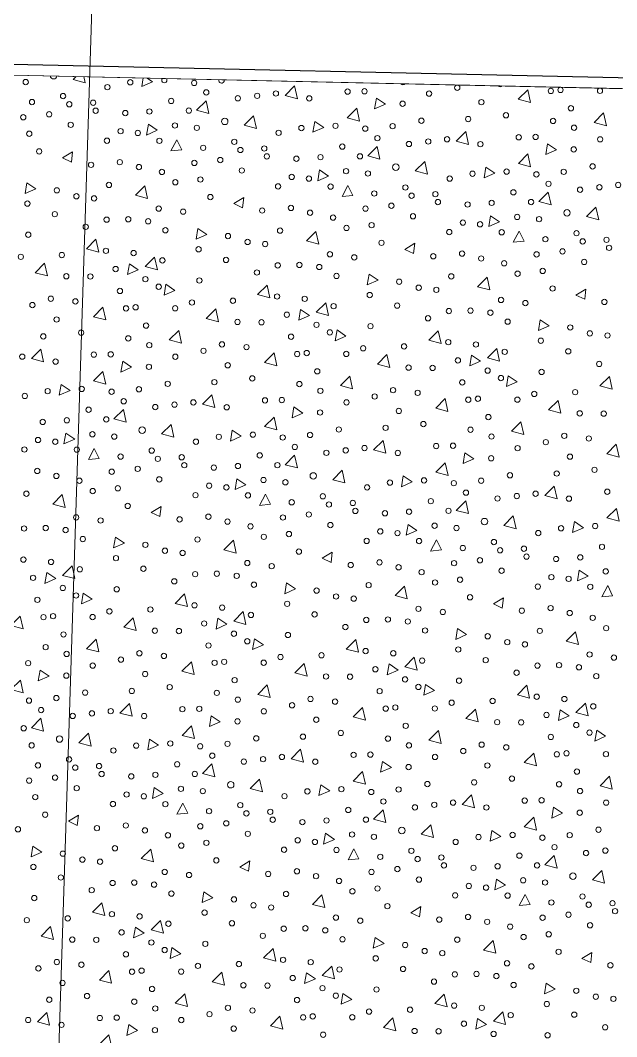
# Model space of a CAD drawing. Extents: x 2536801 to 2538856, y 7112140 to 7131569.
# Drawn here: x 2538158.4 to 2538194.9, y 7124911.7 to 7124974 of the extents above; entities that cross this region are included whole.
import ezdxf

# ---------------------------------------------------------------- set-up
doc = ezdxf.new("R2010")
doc.units = 0
doc.header["$LTSCALE"] = 100
doc.header["$MEASUREMENT"] = 0
for name, color, linetype, lineweight in [('D_BOC_XST', 4, 'Continuous', 13), ('D_EOT_ML', 7, 'Continuous', 13), ('D_FOC_XST', 4, 'Continuous', 30), ('D_RIPRAP_1', 7, 'Continuous', 0)]:
    doc.layers.add(name, color=color, linetype=linetype, lineweight=lineweight)

msp = doc.modelspace()

# ---------------------------------------------------------------- linework, layer by layer
at = {"layer": 'D_BOC_XST', "linetype": 'Continuous', "lineweight": 0}
msp.add_line((2538038.671, 7124973.335), (2538196.596, 7124969.806), dxfattribs=at)
at = {"layer": 'D_EOT_ML'}
msp.add_line((2537900.533, 7116744.017), (2538262.4, 7128101.438), dxfattribs=at)
at = {"layer": 'D_FOC_XST'}
msp.add_line((2538038.692, 7124974.001), (2538195.944, 7124970.488), dxfattribs=at)
at = {"layer": 'D_RIPRAP_1', "color": 7, "linetype": 'Continuous', "lineweight": 0}
for p, q in [((2538038.671, 7124973.335), (2538195.262, 7124969.836)), ((2538160.981, 7124965.583), (2538161.594, 7124965.956)), ((2538161.517, 7124965.328), (2538160.981, 7124965.583)), ((2538161.594, 7124965.956), (2538161.517, 7124965.328)), ((2538171.469, 7124962.781), (2538172.082, 7124963.153)), ((2538172.082, 7124963.153), (2538172.005, 7124962.526)), ((2538172.005, 7124962.526), (2538171.469, 7124962.781)), ((2538181.957, 7124959.978), (2538182.57, 7124960.35)), ((2538182.493, 7124959.723), (2538181.957, 7124959.978)), ((2538182.57, 7124960.35), (2538182.493, 7124959.723)), ((2538192.445, 7124957.175), (2538193.058, 7124957.547)), ((2538193.058, 7124957.547), (2538192.981, 7124956.92)), ((2538192.981, 7124956.92), (2538192.445, 7124957.175)), ((2538166.408, 7124943.843), (2538167.021, 7124944.216)), ((2538166.944, 7124943.588), (2538166.408, 7124943.843)), ((2538167.021, 7124944.216), (2538166.944, 7124943.588)), ((2538176.896, 7124941.04), (2538177.509, 7124941.413)), ((2538177.509, 7124941.413), (2538177.432, 7124940.785)), ((2538177.432, 7124940.785), (2538176.896, 7124941.04)), ((2538187.384, 7124938.238), (2538187.997, 7124938.61)), ((2538187.92, 7124937.983), (2538187.384, 7124938.238)), ((2538187.997, 7124938.61), (2538187.92, 7124937.983)), ((2538161.347, 7124924.906), (2538161.96, 7124925.278)), ((2538161.96, 7124925.278), (2538161.883, 7124924.651)), ((2538161.883, 7124924.651), (2538161.347, 7124924.906)), ((2538171.835, 7124922.103), (2538172.448, 7124922.475)), ((2538172.371, 7124921.848), (2538171.835, 7124922.103)), ((2538172.448, 7124922.475), (2538172.371, 7124921.848)), ((2538182.323, 7124919.3), (2538182.936, 7124919.673)), ((2538182.936, 7124919.673), (2538182.859, 7124919.045)), ((2538182.859, 7124919.045), (2538182.323, 7124919.3)), ((2538192.811, 7124916.497), (2538193.424, 7124916.87)), ((2538193.347, 7124916.242), (2538192.811, 7124916.497)), ((2538193.424, 7124916.87), (2538193.347, 7124916.242))]:
    msp.add_line(p, q, dxfattribs=at)
at = {"layer": 'D_RIPRAP_1', "color": 7, "linetype": 'Continuous', "lineweight": 0, "flags": 128}
for points in [[(2538162.289, 7124970.573), (2538162.371, 7124970.197), (2538161.619, 7124970.398), (2538161.805, 7124970.584)], [(2538166.158, 7124970.486), (2538166.497, 7124970.258), (2538165.837, 7124969.966), (2538165.925, 7124970.492)]]:
    msp.add_lwpolyline(points, dxfattribs=at)
for points in [[(2538175.369, 7124969.218), (2538174.617, 7124969.419), (2538175.197, 7124970.001)], [(2538189.658, 7124968.981), (2538188.906, 7124969.182), (2538189.486, 7124969.764)], [(2538169.942, 7124968.315), (2538169.19, 7124968.515), (2538169.77, 7124969.097)], [(2538180.103, 7124968.588), (2538180.214, 7124969.25), (2538180.763, 7124968.88)], [(2538172.859, 7124967.394), (2538172.107, 7124967.595), (2538172.687, 7124968.177)], [(2538179.177, 7124967.85), (2538178.425, 7124968.051), (2538179.005, 7124968.633)], [(2538194.305, 7124967.561), (2538193.553, 7124967.762), (2538194.133, 7124968.344)], [(2538166.126, 7124966.989), (2538166.237, 7124967.651), (2538166.786, 7124967.28)], [(2538176.325, 7124967.163), (2538176.436, 7124967.825), (2538176.985, 7124967.455)], [(2538185.857, 7124966.415), (2538185.105, 7124966.616), (2538185.685, 7124967.198)], [(2538168.287, 7124966.088), (2538167.621, 7124966.02), (2538167.984, 7124966.705)], [(2538180.43, 7124965.512), (2538179.678, 7124965.713), (2538180.258, 7124966.295)], [(2538190.591, 7124965.786), (2538190.701, 7124966.447), (2538191.25, 7124966.077)], [(2538189.665, 7124965.048), (2538188.913, 7124965.248), (2538189.493, 7124965.83)], [(2538183.347, 7124964.591), (2538182.595, 7124964.792), (2538183.175, 7124965.374)], [(2538186.813, 7124964.361), (2538186.923, 7124965.023), (2538187.472, 7124964.652)], [(2538176.614, 7124964.186), (2538176.725, 7124964.848), (2538177.274, 7124964.477)], [(2538158.679, 7124963.406), (2538158.789, 7124964.068), (2538159.338, 7124963.698)], [(2538166.191, 7124963.094), (2538165.439, 7124963.295), (2538166.019, 7124963.877)], [(2538178.775, 7124963.286), (2538178.109, 7124963.217), (2538178.472, 7124963.903)], [(2538190.918, 7124962.709), (2538190.166, 7124962.91), (2538190.746, 7124963.492)], [(2538193.835, 7124961.789), (2538193.083, 7124961.989), (2538193.663, 7124962.571)], [(2538187.102, 7124961.383), (2538187.213, 7124962.045), (2538187.762, 7124961.675)], [(2538169.166, 7124960.603), (2538169.277, 7124961.265), (2538169.826, 7124960.895)], [(2538163.2, 7124959.811), (2538162.448, 7124960.012), (2538163.028, 7124960.594)], [(2538176.679, 7124960.291), (2538175.927, 7124960.492), (2538176.507, 7124961.074)], [(2538189.263, 7124960.483), (2538188.596, 7124960.414), (2538188.96, 7124961.1)], [(2538166.79, 7124958.723), (2538166.039, 7124958.924), (2538166.619, 7124959.506)], [(2538160.053, 7124958.346), (2538159.301, 7124958.547), (2538159.881, 7124959.129)], [(2538164.962, 7124958.435), (2538165.073, 7124959.097), (2538165.622, 7124958.727)], [(2538179.654, 7124957.8), (2538179.765, 7124958.462), (2538180.314, 7124958.092)], [(2538187.167, 7124957.488), (2538186.415, 7124957.689), (2538186.995, 7124958.271)], [(2538167.201, 7124957.175), (2538167.311, 7124957.836), (2538167.86, 7124957.466)], [(2538173.688, 7124957.008), (2538172.936, 7124957.209), (2538173.516, 7124957.791)], [(2538163.621, 7124955.649), (2538162.87, 7124955.85), (2538163.45, 7124956.432)], [(2538170.541, 7124955.543), (2538169.789, 7124955.744), (2538170.369, 7124956.326)], [(2538175.45, 7124955.632), (2538175.561, 7124956.294), (2538176.11, 7124955.924)], [(2538177.278, 7124955.92), (2538176.527, 7124956.121), (2538177.107, 7124956.703)], [(2538190.142, 7124954.998), (2538190.253, 7124955.66), (2538190.802, 7124955.289)], [(2538168.268, 7124954.229), (2538167.517, 7124954.43), (2538168.097, 7124955.012)], [(2538177.689, 7124954.372), (2538177.799, 7124955.034), (2538178.348, 7124954.663)], [(2538184.176, 7124954.205), (2538183.424, 7124954.406), (2538184.004, 7124954.988)], [(2538159.82, 7124953.083), (2538159.068, 7124953.284), (2538159.648, 7124953.866)], [(2538187.766, 7124953.117), (2538187.015, 7124953.318), (2538187.595, 7124953.9)], [(2538164.554, 7124952.454), (2538164.665, 7124953.116), (2538165.214, 7124952.745)], [(2538174.109, 7124952.846), (2538173.358, 7124953.047), (2538173.938, 7124953.629)], [(2538181.029, 7124952.74), (2538180.277, 7124952.941), (2538180.857, 7124953.523)], [(2538185.938, 7124952.83), (2538186.049, 7124953.491), (2538186.598, 7124953.121)], [(2538163.628, 7124951.716), (2538162.877, 7124951.917), (2538163.456, 7124952.499)], [(2538178.756, 7124951.426), (2538178.005, 7124951.627), (2538178.585, 7124952.209)], [(2538188.176, 7124951.569), (2538188.287, 7124952.231), (2538188.836, 7124951.861)], [(2538194.663, 7124951.402), (2538193.912, 7124951.603), (2538194.492, 7124952.185)], [(2538160.776, 7124951.029), (2538160.887, 7124951.691), (2538161.436, 7124951.32)], [(2538170.308, 7124950.281), (2538169.556, 7124950.481), (2538170.136, 7124951.063)], [(2538184.597, 7124950.043), (2538183.846, 7124950.244), (2538184.426, 7124950.826)], [(2538191.516, 7124949.937), (2538190.765, 7124950.138), (2538191.345, 7124950.72)], [(2538164.881, 7124949.377), (2538164.129, 7124949.578), (2538164.709, 7124950.16)], [(2538175.042, 7124949.651), (2538175.153, 7124950.313), (2538175.702, 7124949.943)], [(2538174.116, 7124948.913), (2538173.364, 7124949.114), (2538173.944, 7124949.696)], [(2538189.244, 7124948.623), (2538188.493, 7124948.824), (2538189.073, 7124949.406)], [(2538161.065, 7124948.051), (2538161.176, 7124948.713), (2538161.725, 7124948.343)], [(2538167.798, 7124948.457), (2538167.046, 7124948.658), (2538167.626, 7124949.24)], [(2538171.264, 7124948.226), (2538171.375, 7124948.888), (2538171.924, 7124948.518)], [(2538180.796, 7124947.478), (2538180.044, 7124947.679), (2538180.624, 7124948.261)], [(2538163.226, 7124947.151), (2538162.56, 7124947.083), (2538162.923, 7124947.768)], [(2538185.53, 7124946.848), (2538185.641, 7124947.51), (2538186.19, 7124947.14)], [(2538195.085, 7124947.24), (2538194.334, 7124947.441), (2538194.914, 7124948.023)], [(2538175.369, 7124946.574), (2538174.617, 7124946.775), (2538175.197, 7124947.357)], [(2538184.604, 7124946.11), (2538183.852, 7124946.311), (2538184.432, 7124946.893)], [(2538178.286, 7124945.654), (2538177.534, 7124945.855), (2538178.114, 7124946.437)], [(2538171.553, 7124945.248), (2538171.664, 7124945.91), (2538172.213, 7124945.54)], [(2538181.752, 7124945.423), (2538181.863, 7124946.085), (2538182.412, 7124945.715)], [(2538173.714, 7124944.348), (2538173.048, 7124944.28), (2538173.411, 7124944.965)], [(2538191.284, 7124944.675), (2538190.532, 7124944.876), (2538191.112, 7124945.458)], [(2538161.13, 7124944.157), (2538160.378, 7124944.357), (2538160.958, 7124944.939)], [(2538185.857, 7124943.771), (2538185.105, 7124943.972), (2538185.685, 7124944.554)], [(2538195.092, 7124943.307), (2538194.34, 7124943.508), (2538194.92, 7124944.09)], [(2538182.041, 7124942.446), (2538182.152, 7124943.108), (2538182.701, 7124942.737)], [(2538188.774, 7124942.851), (2538188.022, 7124943.052), (2538188.602, 7124943.634)], [(2538192.24, 7124942.62), (2538192.351, 7124943.282), (2538192.9, 7124942.912)], [(2538164.106, 7124941.666), (2538164.216, 7124942.328), (2538164.765, 7124941.957)], [(2538171.618, 7124941.354), (2538170.866, 7124941.555), (2538171.446, 7124942.137)], [(2538184.202, 7124941.545), (2538183.536, 7124941.477), (2538183.899, 7124942.162)], [(2538159.901, 7124939.498), (2538160.012, 7124940.16), (2538160.561, 7124939.789)], [(2538161.73, 7124939.786), (2538160.978, 7124939.986), (2538161.558, 7124940.568)], [(2538192.529, 7124939.643), (2538192.64, 7124940.305), (2538193.189, 7124939.934)], [(2538174.594, 7124938.863), (2538174.704, 7124939.525), (2538175.253, 7124939.155)], [(2538194.69, 7124938.742), (2538194.024, 7124938.674), (2538194.387, 7124939.36)], [(2538162.14, 7124938.237), (2538162.25, 7124938.899), (2538162.799, 7124938.529)], [(2538168.627, 7124938.071), (2538167.875, 7124938.272), (2538168.455, 7124938.854)], [(2538182.106, 7124938.551), (2538181.354, 7124938.752), (2538181.934, 7124939.334)], [(2538158.561, 7124936.711), (2538157.809, 7124936.912), (2538158.389, 7124937.494)], [(2538172.218, 7124936.983), (2538171.466, 7124937.184), (2538172.046, 7124937.766)], [(2538165.48, 7124936.605), (2538164.728, 7124936.806), (2538165.308, 7124937.388)], [(2538170.389, 7124936.695), (2538170.5, 7124937.357), (2538171.049, 7124936.987)], [(2538185.082, 7124936.06), (2538185.192, 7124936.722), (2538185.741, 7124936.352)], [(2538192.594, 7124935.748), (2538191.842, 7124935.949), (2538192.422, 7124936.531)], [(2538163.207, 7124935.292), (2538162.456, 7124935.492), (2538163.036, 7124936.074)], [(2538172.628, 7124935.434), (2538172.738, 7124936.096), (2538173.287, 7124935.726)], [(2538179.115, 7124935.268), (2538178.363, 7124935.469), (2538178.943, 7124936.051)], [(2538169.048, 7124933.909), (2538168.297, 7124934.11), (2538168.877, 7124934.692)], [(2538175.968, 7124933.803), (2538175.216, 7124934.004), (2538175.796, 7124934.586)], [(2538180.877, 7124933.892), (2538180.988, 7124934.554), (2538181.537, 7124934.184)], [(2538182.705, 7124934.18), (2538181.954, 7124934.381), (2538182.534, 7124934.963)], [(2538159.493, 7124933.516), (2538159.604, 7124934.178), (2538160.153, 7124933.808)], [(2538158.567, 7124932.778), (2538157.816, 7124932.979), (2538158.396, 7124933.561)], [(2538173.695, 7124932.489), (2538172.944, 7124932.69), (2538173.524, 7124933.272)], [(2538183.116, 7124932.632), (2538183.226, 7124933.293), (2538183.775, 7124932.923)], [(2538189.603, 7124932.465), (2538188.851, 7124932.666), (2538189.431, 7124933.248)], [(2538165.247, 7124931.343), (2538164.496, 7124931.544), (2538165.075, 7124932.126)], [(2538179.536, 7124931.106), (2538178.785, 7124931.307), (2538179.365, 7124931.889)], [(2538193.193, 7124931.377), (2538192.442, 7124931.578), (2538193.022, 7124932.16)], [(2538169.981, 7124930.714), (2538170.092, 7124931.375), (2538170.641, 7124931.005)], [(2538186.456, 7124931), (2538185.704, 7124931.201), (2538186.284, 7124931.783)], [(2538191.365, 7124931.089), (2538191.476, 7124931.751), (2538192.025, 7124931.381)], [(2538159.82, 7124930.44), (2538159.068, 7124930.641), (2538159.648, 7124931.223)], [(2538169.055, 7124929.976), (2538168.304, 7124930.176), (2538168.884, 7124930.758)], [(2538162.737, 7124929.519), (2538161.986, 7124929.72), (2538162.566, 7124930.302)], [(2538184.183, 7124929.686), (2538183.432, 7124929.887), (2538184.012, 7124930.469)], [(2538193.604, 7124929.829), (2538193.714, 7124930.491), (2538194.263, 7124930.12)], [(2538166.203, 7124929.289), (2538166.314, 7124929.951), (2538166.863, 7124929.58)], [(2538175.735, 7124928.54), (2538174.984, 7124928.741), (2538175.563, 7124929.323)], [(2538190.024, 7124928.303), (2538189.273, 7124928.504), (2538189.853, 7124929.086)], [(2538170.308, 7124927.637), (2538169.556, 7124927.838), (2538170.136, 7124928.42)], [(2538180.469, 7124927.911), (2538180.58, 7124928.573), (2538181.129, 7124928.202)], [(2538179.543, 7124927.173), (2538178.792, 7124927.374), (2538179.371, 7124927.956)], [(2538194.671, 7124926.883), (2538193.92, 7124927.084), (2538194.5, 7124927.666)], [(2538166.492, 7124926.311), (2538166.603, 7124926.973), (2538167.152, 7124926.603)], [(2538173.225, 7124926.716), (2538172.474, 7124926.917), (2538173.053, 7124927.499)], [(2538176.691, 7124926.486), (2538176.802, 7124927.148), (2538177.351, 7124926.777)], [(2538186.223, 7124925.737), (2538185.471, 7124925.938), (2538186.051, 7124926.52)], [(2538168.653, 7124925.411), (2538167.987, 7124925.342), (2538168.35, 7124926.028)], [(2538190.957, 7124925.108), (2538191.068, 7124925.77), (2538191.617, 7124925.4)], [(2538180.796, 7124924.834), (2538180.044, 7124925.035), (2538180.624, 7124925.617)], [(2538190.031, 7124924.37), (2538189.279, 7124924.571), (2538189.859, 7124925.153)], [(2538183.713, 7124923.914), (2538182.961, 7124924.115), (2538183.541, 7124924.697)], [(2538176.98, 7124923.508), (2538177.091, 7124924.17), (2538177.64, 7124923.8)], [(2538187.179, 7124923.683), (2538187.29, 7124924.345), (2538187.839, 7124923.975)], [(2538159.045, 7124922.728), (2538159.155, 7124923.39), (2538159.704, 7124923.02)], [(2538166.557, 7124922.416), (2538165.805, 7124922.617), (2538166.385, 7124923.199)], [(2538179.141, 7124922.608), (2538178.475, 7124922.54), (2538178.838, 7124923.225)], [(2538191.284, 7124922.031), (2538190.532, 7124922.232), (2538191.112, 7124922.814)], [(2538187.468, 7124920.705), (2538187.579, 7124921.367), (2538188.128, 7124920.997)], [(2538194.201, 7124921.111), (2538193.449, 7124921.312), (2538194.029, 7124921.894)], [(2538169.533, 7124919.926), (2538169.643, 7124920.587), (2538170.192, 7124920.217)], [(2538177.045, 7124919.614), (2538176.293, 7124919.814), (2538176.873, 7124920.396)], [(2538189.629, 7124919.805), (2538188.963, 7124919.737), (2538189.326, 7124920.422)], [(2538163.566, 7124919.133), (2538162.814, 7124919.334), (2538163.394, 7124919.916)], [(2538167.157, 7124918.045), (2538166.405, 7124918.246), (2538166.985, 7124918.828)], [(2538160.419, 7124917.668), (2538159.667, 7124917.869), (2538160.247, 7124918.451)], [(2538165.328, 7124917.758), (2538165.439, 7124918.419), (2538165.988, 7124918.049)], [(2538180.021, 7124917.123), (2538180.131, 7124917.785), (2538180.68, 7124917.414)], [(2538187.533, 7124916.811), (2538186.781, 7124917.012), (2538187.361, 7124917.594)], [(2538167.567, 7124916.497), (2538167.677, 7124917.159), (2538168.226, 7124916.788)], [(2538174.054, 7124916.33), (2538173.302, 7124916.531), (2538173.882, 7124917.113)], [(2538163.988, 7124914.971), (2538163.236, 7124915.172), (2538163.816, 7124915.754)], [(2538177.645, 7124915.242), (2538176.893, 7124915.443), (2538177.473, 7124916.025)], [(2538170.907, 7124914.865), (2538170.155, 7124915.066), (2538170.735, 7124915.648)], [(2538175.816, 7124914.955), (2538175.927, 7124915.617), (2538176.476, 7124915.246)], [(2538190.509, 7124914.32), (2538190.619, 7124914.982), (2538191.168, 7124914.612)], [(2538168.635, 7124913.551), (2538167.883, 7124913.752), (2538168.463, 7124914.334)], [(2538178.055, 7124913.694), (2538178.165, 7124914.356), (2538178.714, 7124913.986)], [(2538184.542, 7124913.528), (2538183.79, 7124913.728), (2538184.37, 7124914.311)], [(2538160.186, 7124912.406), (2538159.435, 7124912.607), (2538160.015, 7124913.189)], [(2538188.133, 7124912.44), (2538187.381, 7124912.641), (2538187.961, 7124913.223)], [(2538174.476, 7124912.168), (2538173.724, 7124912.369), (2538174.304, 7124912.951)], [(2538181.395, 7124912.062), (2538180.643, 7124912.263), (2538181.223, 7124912.845)], [(2538186.304, 7124912.152), (2538186.415, 7124912.814), (2538186.964, 7124912.444)], [(2538164.92, 7124911.776), (2538165.031, 7124912.438), (2538165.58, 7124912.068)], [(2538163.994, 7124911.038), (2538163.243, 7124911.239), (2538163.823, 7124911.821)]]:
    msp.add_lwpolyline(points, close=True, dxfattribs=at)
at = {"layer": 'D_RIPRAP_1', "color": 7, "linetype": 'Continuous', "lineweight": 0}
for centre, radius in [((2538158.72, 7124970.237), 0.163), ((2538163.729, 7124969.925), 0.163), ((2538165.127, 7124970.222), 0.163), ((2538169.044, 7124970.184), 0.163), ((2538185.167, 7124969.893), 0.163), ((2538191.495, 7124969.757), 0.163), ((2538161.013, 7124969.378), 0.163), ((2538169.787, 7124969.602), 0.163), ((2538171.722, 7124969.242), 0.163), ((2538172.903, 7124969.395), 0.163), ((2538174.056, 7124969.534), 0.163), ((2538176.1, 7124969.234), 0.163), ((2538178.446, 7124969.656), 0.163), ((2538179.481, 7124969.676), 0.163), ((2538183.439, 7124969.529), 0.163), ((2538190.906, 7124969.693), 0.163), ((2538193.916, 7124969.7), 0.163), ((2538159.106, 7124969.01), 0.163), ((2538161.392, 7124968.875), 0.163), ((2538162.852, 7124968.969), 0.163), ((2538167.636, 7124969.082), 0.163), ((2538168.719, 7124968.486), 0.163), ((2538181.82, 7124968.91), 0.163), ((2538186.649, 7124969.007), 0.163), ((2538192.134, 7124968.634), 0.163), ((2538158.568, 7124968.081), 0.163), ((2538160.156, 7124968.261), 0.163), ((2538163.008, 7124968.482), 0.163), ((2538164.824, 7124968.337), 0.163), ((2538166.301, 7124968.435), 0.163), ((2538170.919, 7124967.826), 0.199), ((2538182.972, 7124967.867), 0.163), ((2538185.836, 7124967.971), 0.163), ((2538188.154, 7124968.201), 0.163), ((2538161.48, 7124967.615), 0.163), ((2538167.866, 7124967.575), 0.163), ((2538169.208, 7124967.434), 0.163), ((2538175.615, 7124967.419), 0.163), ((2538177.704, 7124967.553), 0.163), ((2538179.532, 7124967.381), 0.163), ((2538181.208, 7124967.533), 0.163), ((2538191.042, 7124967.853), 0.163), ((2538192.328, 7124967.437), 0.163), ((2538158.94, 7124967.067), 0.163), ((2538163.701, 7124966.643), 0.163), ((2538164.537, 7124967.225), 0.163), ((2538165.592, 7124967.121), 0.163), ((2538166.915, 7124966.633), 0.163), ((2538174.217, 7124967.122), 0.163), ((2538180.275, 7124966.799), 0.163), ((2538184.544, 7124966.731), 0.163), ((2538188.934, 7124966.853), 0.163), ((2538189.969, 7124966.873), 0.163), ((2538193.927, 7124966.726), 0.163), ((2538169.594, 7124966.207), 0.163), ((2538171.501, 7124966.575), 0.163), ((2538171.88, 7124966.072), 0.163), ((2538173.34, 7124966.166), 0.163), ((2538178.124, 7124966.279), 0.163), ((2538182.21, 7124966.44), 0.163), ((2538183.391, 7124966.592), 0.163), ((2538186.588, 7124966.431), 0.163), ((2538192.308, 7124966.107), 0.163), ((2538159.548, 7124965.987), 0.163), ((2538170.644, 7124965.458), 0.163), ((2538173.496, 7124965.68), 0.163), ((2538175.312, 7124965.534), 0.163), ((2538176.789, 7124965.632), 0.163), ((2538179.206, 7124965.683), 0.163), ((2538162.723, 7124965.161), 0.163), ((2538164.489, 7124965.325), 0.163), ((2538165.659, 7124965.025), 0.163), ((2538169.056, 7124965.278), 0.163), ((2538171.968, 7124964.813), 0.163), ((2538178.354, 7124964.772), 0.163), ((2538181.407, 7124965.023), 0.199), ((2538188.192, 7124964.75), 0.163), ((2538193.46, 7124965.064), 0.163), ((2538167.07, 7124964.728), 0.163), ((2538169.428, 7124964.264), 0.163), ((2538175.025, 7124964.422), 0.163), ((2538176.08, 7124964.318), 0.163), ((2538179.695, 7124964.631), 0.163), ((2538184.705, 7124964.32), 0.163), ((2538186.103, 7124964.617), 0.163), ((2538190.02, 7124964.578), 0.163), ((2538191.696, 7124964.731), 0.163), ((2538160.63, 7124963.599), 0.163), ((2538163.824, 7124963.929), 0.163), ((2538167.89, 7124964.093), 0.163), ((2538174.189, 7124963.84), 0.163), ((2538177.403, 7124963.83), 0.163), ((2538181.989, 7124963.772), 0.163), ((2538190.763, 7124963.997), 0.163), ((2538192.697, 7124963.637), 0.163), ((2538193.879, 7124963.789), 0.163), ((2538195.032, 7124963.928), 0.163), ((2538161.829, 7124963.235), 0.163), ((2538162.91, 7124963.103), 0.163), ((2538170.036, 7124963.184), 0.163), ((2538180.082, 7124963.404), 0.163), ((2538182.368, 7124963.269), 0.163), ((2538183.828, 7124963.363), 0.163), ((2538183.984, 7124962.877), 0.163), ((2538188.612, 7124963.476), 0.163), ((2538189.694, 7124962.881), 0.163), ((2538158.827, 7124962.785), 0.163), ((2538166.875, 7124962.48), 0.163), ((2538168.369, 7124962.29), 0.163), ((2538173.211, 7124962.359), 0.163), ((2538174.977, 7124962.522), 0.163), ((2538179.544, 7124962.476), 0.163), ((2538181.132, 7124962.656), 0.163), ((2538185.8, 7124962.731), 0.163), ((2538187.277, 7124962.829), 0.163), ((2538191.894, 7124962.22), 0.199), ((2538160.508, 7124962.135), 0.163), ((2538163.68, 7124961.8), 0.163), ((2538165.005, 7124961.827), 0.163), ((2538166.224, 7124961.7), 0.163), ((2538176.147, 7124962.222), 0.163), ((2538177.558, 7124961.925), 0.163), ((2538182.456, 7124962.01), 0.163), ((2538188.842, 7124961.97), 0.163), ((2538190.183, 7124961.829), 0.163), ((2538162.401, 7124961.362), 0.163), ((2538167.282, 7124961.15), 0.163), ((2538174.312, 7124961.127), 0.163), ((2538178.378, 7124961.29), 0.163), ((2538179.916, 7124961.461), 0.163), ((2538184.676, 7124961.038), 0.163), ((2538185.513, 7124961.619), 0.163), ((2538186.568, 7124961.515), 0.163), ((2538187.891, 7124961.027), 0.163), ((2538158.875, 7124960.873), 0.163), ((2538171.118, 7124960.796), 0.163), ((2538172.317, 7124960.432), 0.163), ((2538190.57, 7124960.601), 0.163), ((2538192.477, 7124960.969), 0.163), ((2538192.856, 7124960.466), 0.163), ((2538194.316, 7124960.561), 0.163), ((2538163.639, 7124959.89), 0.163), ((2538169.315, 7124959.982), 0.163), ((2538173.398, 7124960.301), 0.163), ((2538180.524, 7124960.381), 0.163), ((2538191.62, 7124959.853), 0.163), ((2538194.472, 7124960.074), 0.163), ((2538158.423, 7124959.52), 0.163), ((2538160.933, 7124959.632), 0.163), ((2538165.334, 7124959.75), 0.163), ((2538167.1, 7124959.301), 0.163), ((2538170.996, 7124959.332), 0.163), ((2538177.363, 7124959.678), 0.163), ((2538178.857, 7124959.488), 0.163), ((2538183.699, 7124959.556), 0.163), ((2538185.465, 7124959.719), 0.163), ((2538186.635, 7124959.419), 0.163), ((2538190.032, 7124959.673), 0.163), ((2538192.944, 7124959.207), 0.163), ((2538164.233, 7124958.773), 0.163), ((2538172.889, 7124958.559), 0.163), ((2538174.167, 7124958.998), 0.163), ((2538175.493, 7124959.024), 0.163), ((2538176.712, 7124958.897), 0.163), ((2538188.046, 7124959.123), 0.163), ((2538190.404, 7124958.658), 0.163), ((2538161.21, 7124958.33), 0.163), ((2538162.682, 7124958.314), 0.163), ((2538166.056, 7124958.151), 0.163), ((2538169.363, 7124958.071), 0.163), ((2538177.77, 7124958.348), 0.163), ((2538181.606, 7124957.993), 0.163), ((2538184.8, 7124958.324), 0.163), ((2538188.866, 7124958.487), 0.163), ((2538164.498, 7124957.427), 0.163), ((2538166.87, 7124957.689), 0.163), ((2538182.805, 7124957.629), 0.163), ((2538183.886, 7124957.498), 0.163), ((2538191.012, 7124957.579), 0.163), ((2538160.262, 7124956.951), 0.163), ((2538161.766, 7124956.786), 0.163), ((2538168.911, 7124956.718), 0.163), ((2538171.421, 7124956.829), 0.163), ((2538174.127, 7124957.087), 0.163), ((2538175.822, 7124956.947), 0.163), ((2538179.803, 7124957.179), 0.163), ((2538187.851, 7124956.875), 0.163), ((2538189.345, 7124956.685), 0.163), ((2538194.187, 7124956.753), 0.163), ((2538159.131, 7124956.561), 0.163), ((2538164.869, 7124956.361), 0.163), ((2538165.458, 7124956.425), 0.163), ((2538167.879, 7124956.368), 0.163), ((2538177.588, 7124956.498), 0.163), ((2538181.484, 7124956.529), 0.163), ((2538184.655, 7124956.195), 0.163), ((2538185.981, 7124956.221), 0.163), ((2538187.2, 7124956.095), 0.163), ((2538160.612, 7124955.675), 0.163), ((2538171.698, 7124955.528), 0.163), ((2538173.169, 7124955.511), 0.163), ((2538174.721, 7124955.97), 0.163), ((2538183.377, 7124955.756), 0.163), ((2538188.258, 7124955.545), 0.163), ((2538162.117, 7124954.869), 0.163), ((2538166.098, 7124955.302), 0.163), ((2538176.544, 7124955.348), 0.163), ((2538177.358, 7124954.886), 0.163), ((2538179.851, 7124955.268), 0.163), ((2538192.094, 7124955.19), 0.163), ((2538193.293, 7124954.826), 0.163), ((2538159.799, 7124954.64), 0.163), ((2538165.005, 7124954.521), 0.163), ((2538174.986, 7124954.624), 0.163), ((2538184.615, 7124954.285), 0.163), ((2538190.291, 7124954.376), 0.163), ((2538194.374, 7124954.695), 0.163), ((2538163.932, 7124953.541), 0.163), ((2538166.291, 7124954.105), 0.163), ((2538169.619, 7124953.758), 0.163), ((2538170.749, 7124954.148), 0.163), ((2538172.254, 7124953.984), 0.163), ((2538175.357, 7124953.558), 0.163), ((2538175.946, 7124953.622), 0.163), ((2538178.367, 7124953.565), 0.163), ((2538179.399, 7124953.915), 0.163), ((2538181.908, 7124954.027), 0.163), ((2538186.31, 7124954.144), 0.163), ((2538188.076, 7124953.695), 0.163), ((2538191.972, 7124953.726), 0.163), ((2538158.507, 7124953.399), 0.163), ((2538160.551, 7124953.099), 0.163), ((2538162.898, 7124953.522), 0.163), ((2538167.89, 7124953.394), 0.163), ((2538185.209, 7124953.167), 0.163), ((2538193.865, 7124952.953), 0.163), ((2538166.271, 7124952.775), 0.163), ((2538171.1, 7124952.872), 0.163), ((2538176.586, 7124952.499), 0.163), ((2538182.186, 7124952.725), 0.163), ((2538183.657, 7124952.708), 0.163), ((2538187.032, 7124952.546), 0.163), ((2538190.339, 7124952.465), 0.163), ((2538167.423, 7124951.733), 0.163), ((2538170.287, 7124951.837), 0.163), ((2538172.605, 7124952.066), 0.163), ((2538175.493, 7124951.719), 0.163), ((2538185.474, 7124951.821), 0.163), ((2538187.846, 7124952.084), 0.163), ((2538160.066, 7124951.285), 0.163), ((2538162.155, 7124951.418), 0.163), ((2538163.983, 7124951.246), 0.163), ((2538165.659, 7124951.399), 0.163), ((2538176.779, 7124951.302), 0.163), ((2538181.237, 7124951.345), 0.163), ((2538182.742, 7124951.181), 0.163), ((2538189.886, 7124951.112), 0.163), ((2538192.396, 7124951.224), 0.163), ((2538158.668, 7124950.988), 0.163), ((2538164.726, 7124950.665), 0.163), ((2538167.842, 7124950.457), 0.163), ((2538168.995, 7124950.596), 0.163), ((2538173.386, 7124950.719), 0.163), ((2538174.42, 7124950.739), 0.163), ((2538178.378, 7124950.592), 0.163), ((2538180.107, 7124950.956), 0.163), ((2538185.845, 7124950.755), 0.163), ((2538186.434, 7124950.819), 0.163), ((2538188.855, 7124950.762), 0.163), ((2538162.575, 7124950.145), 0.163), ((2538166.661, 7124950.305), 0.163), ((2538171.039, 7124950.296), 0.163), ((2538176.759, 7124949.973), 0.163), ((2538181.588, 7124950.069), 0.163), ((2538192.674, 7124949.922), 0.163), ((2538194.145, 7124949.905), 0.163), ((2538159.763, 7124949.399), 0.163), ((2538161.24, 7124949.497), 0.163), ((2538163.658, 7124949.549), 0.163), ((2538183.093, 7124949.263), 0.163), ((2538187.074, 7124949.696), 0.163), ((2538162.806, 7124948.638), 0.163), ((2538165.858, 7124948.888), 0.199), ((2538172.643, 7124948.615), 0.163), ((2538176.147, 7124948.596), 0.163), ((2538177.911, 7124948.93), 0.163), ((2538180.775, 7124949.034), 0.163), ((2538185.981, 7124948.916), 0.163), ((2538191.725, 7124948.542), 0.163), ((2538159.476, 7124948.288), 0.163), ((2538160.531, 7124948.184), 0.163), ((2538164.147, 7124948.497), 0.163), ((2538169.156, 7124948.185), 0.163), ((2538170.554, 7124948.482), 0.163), ((2538174.471, 7124948.443), 0.163), ((2538184.908, 7124947.936), 0.163), ((2538187.267, 7124948.5), 0.163), ((2538190.595, 7124948.153), 0.163), ((2538193.23, 7124948.378), 0.163), ((2538158.64, 7124947.706), 0.163), ((2538161.854, 7124947.696), 0.163), ((2538166.441, 7124947.637), 0.163), ((2538173.063, 7124947.342), 0.163), ((2538175.214, 7124947.862), 0.163), ((2538177.149, 7124947.502), 0.163), ((2538178.33, 7124947.654), 0.163), ((2538179.483, 7124947.793), 0.163), ((2538181.527, 7124947.494), 0.163), ((2538183.873, 7124947.916), 0.163), ((2538188.866, 7124947.789), 0.163), ((2538164.533, 7124947.27), 0.163), ((2538166.82, 7124947.135), 0.163), ((2538168.279, 7124947.229), 0.163), ((2538168.435, 7124946.742), 0.163), ((2538171.728, 7124946.694), 0.163), ((2538174.146, 7124946.746), 0.163), ((2538187.247, 7124947.17), 0.163), ((2538192.076, 7124947.266), 0.163), ((2538159.428, 7124946.388), 0.163), ((2538160.598, 7124946.087), 0.163), ((2538163.995, 7124946.341), 0.163), ((2538165.583, 7124946.521), 0.163), ((2538170.251, 7124946.596), 0.163), ((2538176.346, 7124946.086), 0.199), ((2538188.399, 7124946.127), 0.163), ((2538191.263, 7124946.231), 0.163), ((2538193.581, 7124946.46), 0.163), ((2538162.01, 7124945.791), 0.163), ((2538166.907, 7124945.875), 0.163), ((2538169.964, 7124945.485), 0.163), ((2538173.294, 7124945.835), 0.163), ((2538174.635, 7124945.694), 0.163), ((2538181.042, 7124945.679), 0.163), ((2538183.131, 7124945.812), 0.163), ((2538184.959, 7124945.641), 0.163), ((2538186.635, 7124945.793), 0.163), ((2538158.763, 7124944.992), 0.163), ((2538162.829, 7124945.156), 0.163), ((2538164.368, 7124945.326), 0.163), ((2538169.128, 7124944.903), 0.163), ((2538171.019, 7124945.381), 0.163), ((2538172.342, 7124944.893), 0.163), ((2538176.928, 7124944.835), 0.163), ((2538179.644, 7124945.382), 0.163), ((2538185.702, 7124945.059), 0.163), ((2538188.818, 7124944.852), 0.163), ((2538189.971, 7124944.991), 0.163), ((2538194.361, 7124945.113), 0.163), ((2538164.975, 7124944.247), 0.163), ((2538175.021, 7124944.467), 0.163), ((2538177.307, 7124944.332), 0.163), ((2538178.767, 7124944.426), 0.163), ((2538183.551, 7124944.539), 0.163), ((2538187.637, 7124944.699), 0.163), ((2538192.015, 7124944.691), 0.163), ((2538169.916, 7124943.585), 0.163), ((2538176.071, 7124943.718), 0.163), ((2538178.923, 7124943.939), 0.163), ((2538180.739, 7124943.794), 0.163), ((2538182.216, 7124943.891), 0.163), ((2538184.634, 7124943.943), 0.163), ((2538161.815, 7124943.543), 0.163), ((2538163.308, 7124943.353), 0.163), ((2538168.15, 7124943.421), 0.163), ((2538171.086, 7124943.284), 0.163), ((2538172.497, 7124942.988), 0.163), ((2538174.483, 7124943.538), 0.163), ((2538177.395, 7124943.072), 0.163), ((2538183.781, 7124943.032), 0.163), ((2538186.834, 7124943.283), 0.199), ((2538193.619, 7124943.01), 0.163), ((2538158.619, 7124942.863), 0.163), ((2538159.945, 7124942.89), 0.163), ((2538161.163, 7124942.763), 0.163), ((2538173.317, 7124942.353), 0.163), ((2538174.856, 7124942.523), 0.163), ((2538180.452, 7124942.682), 0.163), ((2538181.507, 7124942.578), 0.163), ((2538185.123, 7124942.891), 0.163), ((2538190.132, 7124942.579), 0.163), ((2538191.53, 7124942.876), 0.163), ((2538162.221, 7124942.213), 0.163), ((2538166.058, 7124941.858), 0.163), ((2538169.251, 7124942.189), 0.163), ((2538179.616, 7124942.1), 0.163), ((2538182.83, 7124942.09), 0.163), ((2538187.416, 7124942.032), 0.163), ((2538194.039, 7124941.736), 0.163), ((2538167.256, 7124941.495), 0.163), ((2538168.337, 7124941.363), 0.163), ((2538175.463, 7124941.444), 0.163), ((2538185.509, 7124941.664), 0.163), ((2538187.795, 7124941.529), 0.163), ((2538189.255, 7124941.623), 0.163), ((2538189.411, 7124941.137), 0.163), ((2538192.704, 7124941.089), 0.163), ((2538158.578, 7124940.953), 0.163), ((2538160.273, 7124940.812), 0.163), ((2538164.254, 7124941.044), 0.163), ((2538172.303, 7124940.74), 0.163), ((2538173.796, 7124940.55), 0.163), ((2538178.638, 7124940.618), 0.163), ((2538180.404, 7124940.782), 0.163), ((2538181.574, 7124940.482), 0.163), ((2538184.971, 7124940.735), 0.163), ((2538186.559, 7124940.915), 0.163), ((2538191.227, 7124940.991), 0.163), ((2538159.172, 7124939.836), 0.163), ((2538162.039, 7124940.363), 0.163), ((2538165.935, 7124940.394), 0.163), ((2538169.107, 7124940.06), 0.163), ((2538170.432, 7124940.087), 0.163), ((2538171.651, 7124939.96), 0.163), ((2538182.985, 7124940.185), 0.163), ((2538187.883, 7124940.27), 0.163), ((2538190.94, 7124939.879), 0.163), ((2538194.269, 7124940.229), 0.163), ((2538160.995, 7124939.214), 0.163), ((2538167.828, 7124939.621), 0.163), ((2538172.709, 7124939.41), 0.163), ((2538179.739, 7124939.386), 0.163), ((2538183.805, 7124939.55), 0.163), ((2538185.343, 7124939.721), 0.163), ((2538190.104, 7124939.297), 0.163), ((2538191.995, 7124939.775), 0.163), ((2538193.318, 7124939.287), 0.163), ((2538161.809, 7124938.752), 0.163), ((2538164.302, 7124939.133), 0.163), ((2538176.545, 7124939.056), 0.163), ((2538177.744, 7124938.692), 0.163), ((2538185.951, 7124938.641), 0.163), ((2538159.437, 7124938.489), 0.163), ((2538169.066, 7124938.15), 0.163), ((2538170.761, 7124938.009), 0.163), ((2538174.742, 7124938.242), 0.163), ((2538178.825, 7124938.56), 0.163), ((2538190.892, 7124937.979), 0.163), ((2538159.809, 7124937.423), 0.163), ((2538160.397, 7124937.488), 0.163), ((2538162.819, 7124937.431), 0.163), ((2538163.85, 7124937.78), 0.163), ((2538166.36, 7124937.892), 0.163), ((2538172.527, 7124937.56), 0.163), ((2538176.423, 7124937.591), 0.163), ((2538182.79, 7124937.937), 0.163), ((2538184.284, 7124937.747), 0.163), ((2538189.126, 7124937.816), 0.163), ((2538192.062, 7124937.679), 0.163), ((2538193.473, 7124937.382), 0.163), ((2538169.66, 7124937.033), 0.163), ((2538178.316, 7124936.819), 0.163), ((2538179.595, 7124937.257), 0.163), ((2538180.92, 7124937.284), 0.163), ((2538182.139, 7124937.157), 0.163), ((2538194.293, 7124936.747), 0.163), ((2538161.037, 7124936.364), 0.163), ((2538166.637, 7124936.59), 0.163), ((2538168.109, 7124936.574), 0.163), ((2538171.483, 7124936.411), 0.163), ((2538174.79, 7124936.33), 0.163), ((2538183.197, 7124936.607), 0.163), ((2538187.033, 7124936.253), 0.163), ((2538190.227, 7124936.583), 0.163), ((2538159.944, 7124935.584), 0.163), ((2538169.925, 7124935.687), 0.163), ((2538172.297, 7124935.949), 0.163), ((2538188.232, 7124935.889), 0.163), ((2538189.313, 7124935.757), 0.163), ((2538161.23, 7124935.168), 0.163), ((2538165.689, 7124935.21), 0.163), ((2538167.193, 7124935.046), 0.163), ((2538174.338, 7124934.977), 0.163), ((2538176.848, 7124935.089), 0.163), ((2538179.554, 7124935.347), 0.163), ((2538181.249, 7124935.207), 0.163), ((2538185.23, 7124935.439), 0.163), ((2538193.278, 7124935.135), 0.163), ((2538194.772, 7124934.944), 0.163), ((2538158.871, 7124934.604), 0.163), ((2538162.829, 7124934.457), 0.163), ((2538164.558, 7124934.821), 0.163), ((2538170.297, 7124934.621), 0.163), ((2538170.885, 7124934.685), 0.163), ((2538173.306, 7124934.628), 0.163), ((2538180.148, 7124934.23), 0.163), ((2538183.015, 7124934.758), 0.163), ((2538186.911, 7124934.789), 0.163), ((2538190.083, 7124934.455), 0.163), ((2538191.408, 7124934.481), 0.163), ((2538192.627, 7124934.354), 0.163), ((2538161.21, 7124933.838), 0.163), ((2538166.039, 7124933.935), 0.163), ((2538177.125, 7124933.787), 0.163), ((2538178.597, 7124933.771), 0.163), ((2538181.971, 7124933.608), 0.163), ((2538188.804, 7124934.016), 0.163), ((2538193.685, 7124933.805), 0.163), ((2538167.544, 7124933.129), 0.163), ((2538171.525, 7124933.562), 0.163), ((2538182.785, 7124933.146), 0.163), ((2538185.278, 7124933.528), 0.163), ((2538160.598, 7124932.461), 0.163), ((2538162.362, 7124932.795), 0.163), ((2538165.226, 7124932.899), 0.163), ((2538170.432, 7124932.781), 0.163), ((2538171.718, 7124932.365), 0.163), ((2538176.177, 7124932.407), 0.163), ((2538180.413, 7124932.884), 0.163), ((2538190.042, 7124932.544), 0.163), ((2538191.737, 7124932.404), 0.163), ((2538158.922, 7124932.309), 0.163), ((2538159.665, 7124931.727), 0.163), ((2538168.325, 7124931.781), 0.163), ((2538169.359, 7124931.801), 0.163), ((2538175.046, 7124932.018), 0.163), ((2538177.681, 7124932.243), 0.163), ((2538180.785, 7124931.818), 0.163), ((2538181.373, 7124931.882), 0.163), ((2538183.794, 7124931.825), 0.163), ((2538184.826, 7124932.175), 0.163), ((2538187.336, 7124932.286), 0.163), ((2538193.503, 7124931.955), 0.163), ((2538161.6, 7124931.368), 0.163), ((2538162.781, 7124931.52), 0.163), ((2538163.934, 7124931.659), 0.163), ((2538165.978, 7124931.359), 0.163), ((2538173.317, 7124931.654), 0.163), ((2538176.527, 7124931.132), 0.163), ((2538190.636, 7124931.427), 0.163), ((2538158.597, 7124930.611), 0.163), ((2538171.698, 7124931.035), 0.163), ((2538182.013, 7124930.759), 0.163), ((2538187.613, 7124930.985), 0.163), ((2538189.085, 7124930.968), 0.163), ((2538192.459, 7124930.805), 0.163), ((2538160.797, 7124929.951), 0.199), ((2538172.85, 7124929.992), 0.163), ((2538175.714, 7124930.096), 0.163), ((2538178.032, 7124930.326), 0.163), ((2538180.92, 7124929.978), 0.163), ((2538190.901, 7124930.081), 0.163), ((2538193.273, 7124930.343), 0.163), ((2538159.086, 7124929.559), 0.163), ((2538164.095, 7124929.248), 0.163), ((2538165.493, 7124929.545), 0.163), ((2538167.582, 7124929.678), 0.163), ((2538169.41, 7124929.506), 0.163), ((2538171.086, 7124929.658), 0.163), ((2538182.206, 7124929.562), 0.163), ((2538186.664, 7124929.605), 0.163), ((2538188.169, 7124929.441), 0.163), ((2538161.38, 7124928.7), 0.163), ((2538170.153, 7124928.925), 0.163), ((2538173.269, 7124928.717), 0.163), ((2538174.422, 7124928.856), 0.163), ((2538178.813, 7124928.979), 0.163), ((2538179.847, 7124928.998), 0.163), ((2538183.805, 7124928.851), 0.163), ((2538185.534, 7124929.215), 0.163), ((2538191.272, 7124929.015), 0.163), ((2538191.861, 7124929.079), 0.163), ((2538194.282, 7124929.022), 0.163), ((2538159.472, 7124928.332), 0.163), ((2538161.759, 7124928.197), 0.163), ((2538163.219, 7124928.291), 0.163), ((2538168.002, 7124928.404), 0.163), ((2538172.088, 7124928.565), 0.163), ((2538176.466, 7124928.556), 0.163), ((2538182.186, 7124928.232), 0.163), ((2538187.015, 7124928.329), 0.163), ((2538158.934, 7124927.403), 0.163), ((2538160.522, 7124927.584), 0.163), ((2538163.374, 7124927.805), 0.163), ((2538165.19, 7124927.659), 0.163), ((2538166.667, 7124927.757), 0.163), ((2538169.085, 7124927.809), 0.163), ((2538188.52, 7124927.523), 0.163), ((2538192.501, 7124927.956), 0.163), ((2538161.847, 7124926.938), 0.163), ((2538168.233, 7124926.898), 0.163), ((2538169.574, 7124926.757), 0.163), ((2538171.285, 7124927.148), 0.199), ((2538175.981, 7124926.742), 0.163), ((2538178.07, 7124926.875), 0.163), ((2538181.574, 7124926.856), 0.163), ((2538183.338, 7124927.19), 0.163), ((2538186.202, 7124927.294), 0.163), ((2538191.408, 7124927.176), 0.163), ((2538192.694, 7124926.759), 0.163), ((2538159.307, 7124926.389), 0.163), ((2538164.903, 7124926.547), 0.163), ((2538165.958, 7124926.443), 0.163), ((2538174.583, 7124926.445), 0.163), ((2538179.898, 7124926.703), 0.163), ((2538180.641, 7124926.122), 0.163), ((2538189.301, 7124926.176), 0.163), ((2538190.335, 7124926.195), 0.163), ((2538164.067, 7124925.966), 0.163), ((2538167.281, 7124925.955), 0.163), ((2538169.96, 7124925.529), 0.163), ((2538171.868, 7124925.897), 0.163), ((2538173.706, 7124925.489), 0.163), ((2538178.49, 7124925.601), 0.163), ((2538182.576, 7124925.762), 0.163), ((2538183.757, 7124925.914), 0.163), ((2538184.91, 7124926.053), 0.163), ((2538186.954, 7124925.753), 0.163), ((2538194.293, 7124926.049), 0.163), ((2538159.915, 7124925.309), 0.163), ((2538172.247, 7124925.394), 0.163), ((2538173.862, 7124925.002), 0.163), ((2538177.155, 7124924.954), 0.163), ((2538179.573, 7124925.006), 0.163), ((2538192.674, 7124925.429), 0.163), ((2538158.247, 7124924.415), 0.163), ((2538163.089, 7124924.484), 0.163), ((2538164.855, 7124924.647), 0.163), ((2538166.025, 7124924.347), 0.163), ((2538169.422, 7124924.601), 0.163), ((2538171.01, 7124924.781), 0.163), ((2538175.678, 7124924.856), 0.163), ((2538181.773, 7124924.345), 0.199), ((2538193.826, 7124924.387), 0.163), ((2538167.437, 7124924.051), 0.163), ((2538172.334, 7124924.135), 0.163), ((2538175.391, 7124923.744), 0.163), ((2538176.446, 7124923.641), 0.163), ((2538178.721, 7124924.095), 0.163), ((2538180.062, 7124923.954), 0.163), ((2538185.071, 7124923.642), 0.163), ((2538186.469, 7124923.939), 0.163), ((2538188.558, 7124924.072), 0.163), ((2538190.386, 7124923.9), 0.163), ((2538192.062, 7124924.053), 0.163), ((2538164.19, 7124923.252), 0.163), ((2538168.256, 7124923.415), 0.163), ((2538169.795, 7124923.586), 0.163), ((2538174.555, 7124923.163), 0.163), ((2538177.769, 7124923.153), 0.163), ((2538182.356, 7124923.094), 0.163), ((2538191.129, 7124923.319), 0.163), ((2538194.245, 7124923.111), 0.163), ((2538160.997, 7124922.921), 0.163), ((2538162.195, 7124922.557), 0.163), ((2538163.276, 7124922.426), 0.163), ((2538170.403, 7124922.507), 0.163), ((2538180.448, 7124922.726), 0.163), ((2538182.735, 7124922.591), 0.163), ((2538184.194, 7124922.686), 0.163), ((2538188.978, 7124922.799), 0.163), ((2538193.064, 7124922.959), 0.163), ((2538159.193, 7124922.107), 0.163), ((2538167.242, 7124921.803), 0.163), ((2538175.343, 7124921.845), 0.163), ((2538179.91, 7124921.798), 0.163), ((2538181.498, 7124921.978), 0.163), ((2538184.35, 7124922.199), 0.163), ((2538186.166, 7124922.053), 0.163), ((2538187.643, 7124922.151), 0.163), ((2538190.061, 7124922.203), 0.163), ((2538160.875, 7124921.457), 0.163), ((2538164.046, 7124921.123), 0.163), ((2538165.372, 7124921.149), 0.163), ((2538168.735, 7124921.613), 0.163), ((2538173.577, 7124921.681), 0.163), ((2538176.513, 7124921.544), 0.163), ((2538177.925, 7124921.248), 0.163), ((2538182.822, 7124921.332), 0.163), ((2538189.209, 7124921.292), 0.163), ((2538190.55, 7124921.151), 0.163), ((2538192.261, 7124921.542), 0.199), ((2538162.767, 7124920.684), 0.163), ((2538166.59, 7124921.022), 0.163), ((2538178.744, 7124920.613), 0.163), ((2538180.283, 7124920.783), 0.163), ((2538185.879, 7124920.942), 0.163), ((2538186.934, 7124920.838), 0.163), ((2538159.242, 7124920.196), 0.163), ((2538167.648, 7124920.473), 0.163), ((2538171.485, 7124920.118), 0.163), ((2538174.678, 7124920.449), 0.163), ((2538185.043, 7124920.36), 0.163), ((2538188.257, 7124920.35), 0.163), ((2538190.936, 7124919.924), 0.163), ((2538192.844, 7124920.292), 0.163), ((2538194.682, 7124919.883), 0.163), ((2538169.681, 7124919.304), 0.163), ((2538172.683, 7124919.754), 0.163), ((2538173.764, 7124919.623), 0.163), ((2538180.89, 7124919.704), 0.163), ((2538193.223, 7124919.789), 0.163), ((2538194.838, 7124919.396), 0.163), ((2538158.789, 7124918.843), 0.163), ((2538161.299, 7124918.954), 0.163), ((2538164.005, 7124919.213), 0.163), ((2538165.7, 7124919.072), 0.163), ((2538171.362, 7124918.654), 0.163), ((2538177.73, 7124919), 0.163), ((2538179.223, 7124918.81), 0.163), ((2538184.065, 7124918.878), 0.163), ((2538185.831, 7124919.042), 0.163), ((2538187.001, 7124918.741), 0.163), ((2538190.398, 7124918.995), 0.163), ((2538191.986, 7124919.175), 0.163), ((2538164.599, 7124918.095), 0.163), ((2538167.466, 7124918.623), 0.163), ((2538174.534, 7124918.32), 0.163), ((2538175.86, 7124918.347), 0.163), ((2538177.078, 7124918.22), 0.163), ((2538188.413, 7124918.445), 0.163), ((2538193.31, 7124918.529), 0.163), ((2538161.576, 7124917.653), 0.163), ((2538163.048, 7124917.636), 0.163), ((2538166.422, 7124917.474), 0.163), ((2538169.729, 7124917.393), 0.163), ((2538173.255, 7124917.881), 0.163), ((2538178.136, 7124917.67), 0.163), ((2538185.166, 7124917.646), 0.163), ((2538189.232, 7124917.81), 0.163), ((2538190.771, 7124917.98), 0.163), ((2538167.237, 7124917.012), 0.163), ((2538181.973, 7124917.315), 0.163), ((2538183.171, 7124916.952), 0.163), ((2538184.252, 7124916.82), 0.163), ((2538191.378, 7124916.901), 0.163), ((2538160.628, 7124916.273), 0.163), ((2538164.864, 7124916.749), 0.163), ((2538171.787, 7124916.152), 0.163), ((2538174.493, 7124916.41), 0.163), ((2538176.188, 7124916.269), 0.163), ((2538180.169, 7124916.501), 0.163), ((2538188.218, 7124916.197), 0.163), ((2538159.497, 7124915.884), 0.163), ((2538162.132, 7124916.109), 0.163), ((2538165.236, 7124915.683), 0.163), ((2538165.824, 7124915.747), 0.163), ((2538168.246, 7124915.69), 0.163), ((2538169.277, 7124916.04), 0.163), ((2538177.954, 7124915.82), 0.163), ((2538181.85, 7124915.851), 0.163), ((2538185.022, 7124915.517), 0.163), ((2538186.347, 7124915.544), 0.163), ((2538189.711, 7124916.007), 0.163), ((2538194.553, 7124916.075), 0.163), ((2538160.978, 7124914.997), 0.163), ((2538175.087, 7124915.293), 0.163), ((2538183.743, 7124915.078), 0.163), ((2538187.566, 7124915.417), 0.163), ((2538166.464, 7124914.624), 0.163), ((2538172.064, 7124914.85), 0.163), ((2538173.536, 7124914.833), 0.163), ((2538176.91, 7124914.671), 0.163), ((2538180.217, 7124914.59), 0.163), ((2538188.624, 7124914.867), 0.163), ((2538192.46, 7124914.513), 0.163), ((2538160.165, 7124913.962), 0.163), ((2538162.483, 7124914.191), 0.163), ((2538165.371, 7124913.844), 0.163), ((2538175.352, 7124913.946), 0.163), ((2538177.724, 7124914.209), 0.163), ((2538190.657, 7124913.699), 0.163), ((2538193.659, 7124914.149), 0.163), ((2538194.74, 7124914.017), 0.163), ((2538166.658, 7124913.428), 0.163), ((2538169.985, 7124913.081), 0.163), ((2538171.116, 7124913.47), 0.163), ((2538172.62, 7124913.306), 0.163), ((2538179.765, 7124913.237), 0.163), ((2538182.275, 7124913.349), 0.163), ((2538184.981, 7124913.607), 0.163), ((2538186.676, 7124913.466), 0.163), ((2538188.442, 7124913.017), 0.163), ((2538192.338, 7124913.048), 0.163), ((2538158.873, 7124912.721), 0.163), ((2538160.917, 7124912.422), 0.163), ((2538163.264, 7124912.844), 0.163), ((2538164.298, 7124912.864), 0.163), ((2538168.256, 7124912.717), 0.163), ((2538175.724, 7124912.88), 0.163), ((2538176.312, 7124912.945), 0.163), ((2538178.734, 7124912.887), 0.163), ((2538185.575, 7124912.49), 0.163), ((2538166.638, 7124912.098), 0.163), ((2538171.466, 7124912.194), 0.163), ((2538176.952, 7124911.821), 0.163), ((2538182.552, 7124912.047), 0.163), ((2538184.024, 7124912.031), 0.163), ((2538187.398, 7124911.868), 0.163), ((2538190.705, 7124911.787), 0.163), ((2538194.231, 7124912.276), 0.163)]:
    msp.add_circle(centre, radius, dxfattribs=at)
for centre, radius, start, end in [((2538160.431, 7124970.629), 0.199, 182.80766, 354.63262), ((2538167.216, 7124970.355), 0.163, 137.55478, 39.8855), ((2538170.72, 7124970.336), 0.163, 161.47302, 15.96726), ((2538181.84, 7124970.24), 0.163, 218.23825, 319.20203), ((2538187.803, 7124970.118), 0.163, 223.75764, 313.68264)]:
    msp.add_arc(centre, radius, start, end, dxfattribs=at)

doc.saveas('drawing.dxf')
